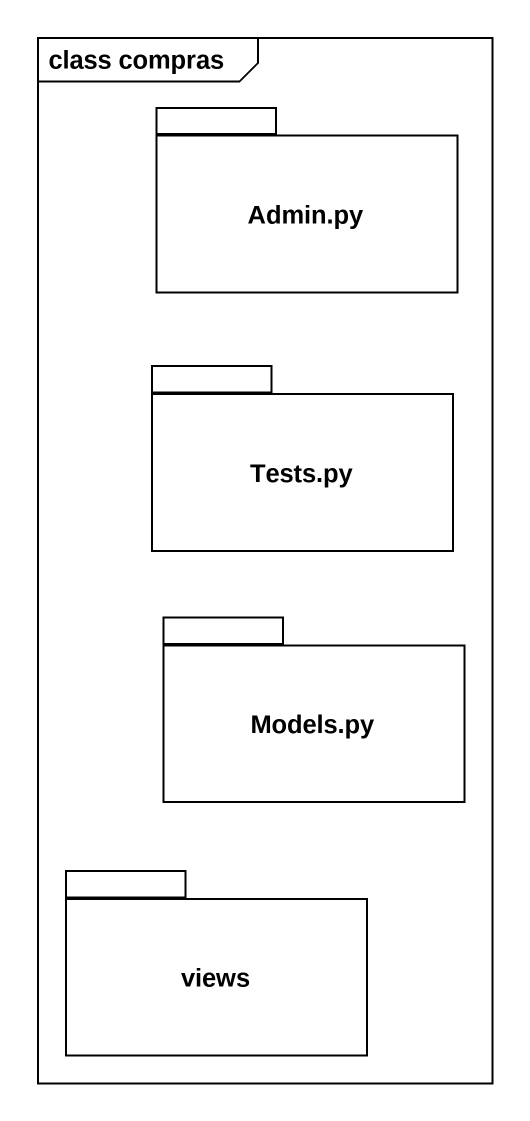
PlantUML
@startuml
mainframe class compras
package "Admin.py" as Admin_py {
}
package "Tests.py" as Tests_py {
}
package "Models.py" as Models_py {
}
package views {
}
@enduml
